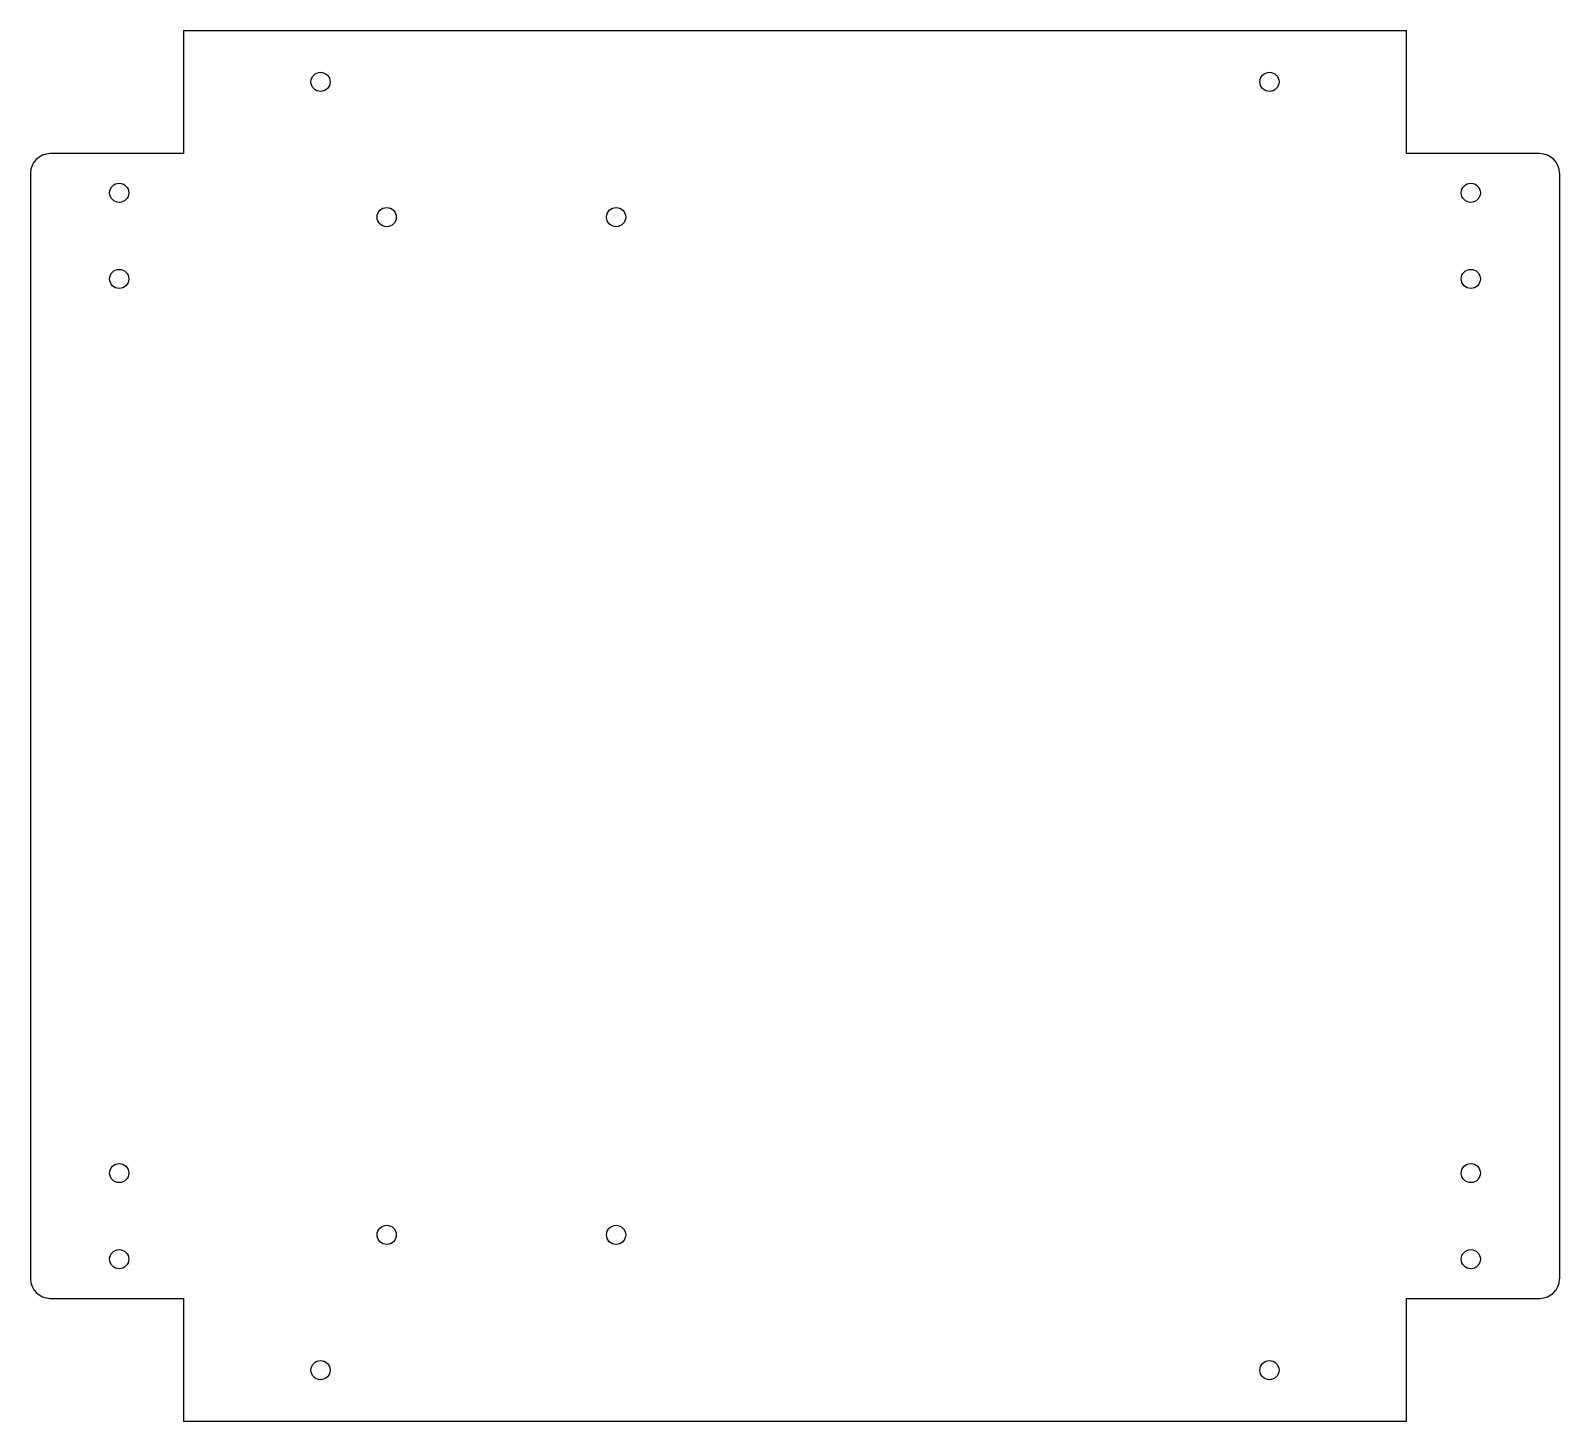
# Model space of a CAD drawing. Header units: millimetres. Extents: x -195 to 195, y -178 to 178.
import ezdxf

# ---------------------------------------------------------------- set-up
doc = ezdxf.new("R2010")
doc.units = ezdxf.units.MM

msp = doc.modelspace()

# ---------------------------------------------------------------- linework, layer by layer
at = {"color": 7, "linetype": 'Continuous', "lineweight": 25}
for p, q in [((-156.2, 177.64), (-156.2, 146.2)), ((-156.2, 177.64), (156.2, 177.64)), ((156.2, 146.2), (156.2, 177.64)), ((-156.2, 146.2), (-190.28, 146.2)), ((190.28, 146.2), (156.2, 146.2)), ((-195.28, 141.2), (-195.28, -141.2)), ((195.28, 141.2), (195.28, -141.2)), ((-190.28, -146.2), (-156.2, -146.2)), ((-156.2, -146.2), (-156.2, -177.64)), ((156.2, -146.2), (190.28, -146.2)), ((156.2, -177.64), (156.2, -146.2)), ((156.2, -177.64), (-156.2, -177.64))]:
    msp.add_line(p, q, dxfattribs=at)
for centre in [(-121.2, 164.54), (121.2, 164.54), (-172.64, 136.2), (172.64, 136.2), (-104.3, 130), (-45.7, 130), (-172.64, 114.2), (172.64, 114.2), (-172.64, -114.2), (172.64, -114.2), (-104.3, -130), (-45.7, -130), (-172.64, -136.2), (172.64, -136.2), (-121.2, -164.54), (121.2, -164.54)]:
    msp.add_circle(centre, 2.45, dxfattribs=at)
for centre, start, end in [((-190.28, 141.2), 90, 180), ((190.28, 141.2), 0, 90), ((-190.28, -141.2), 180, 270), ((190.28, -141.2), 270, 0)]:
    msp.add_arc(centre, 5, start, end, dxfattribs=at)

doc.saveas('drawing.dxf')
